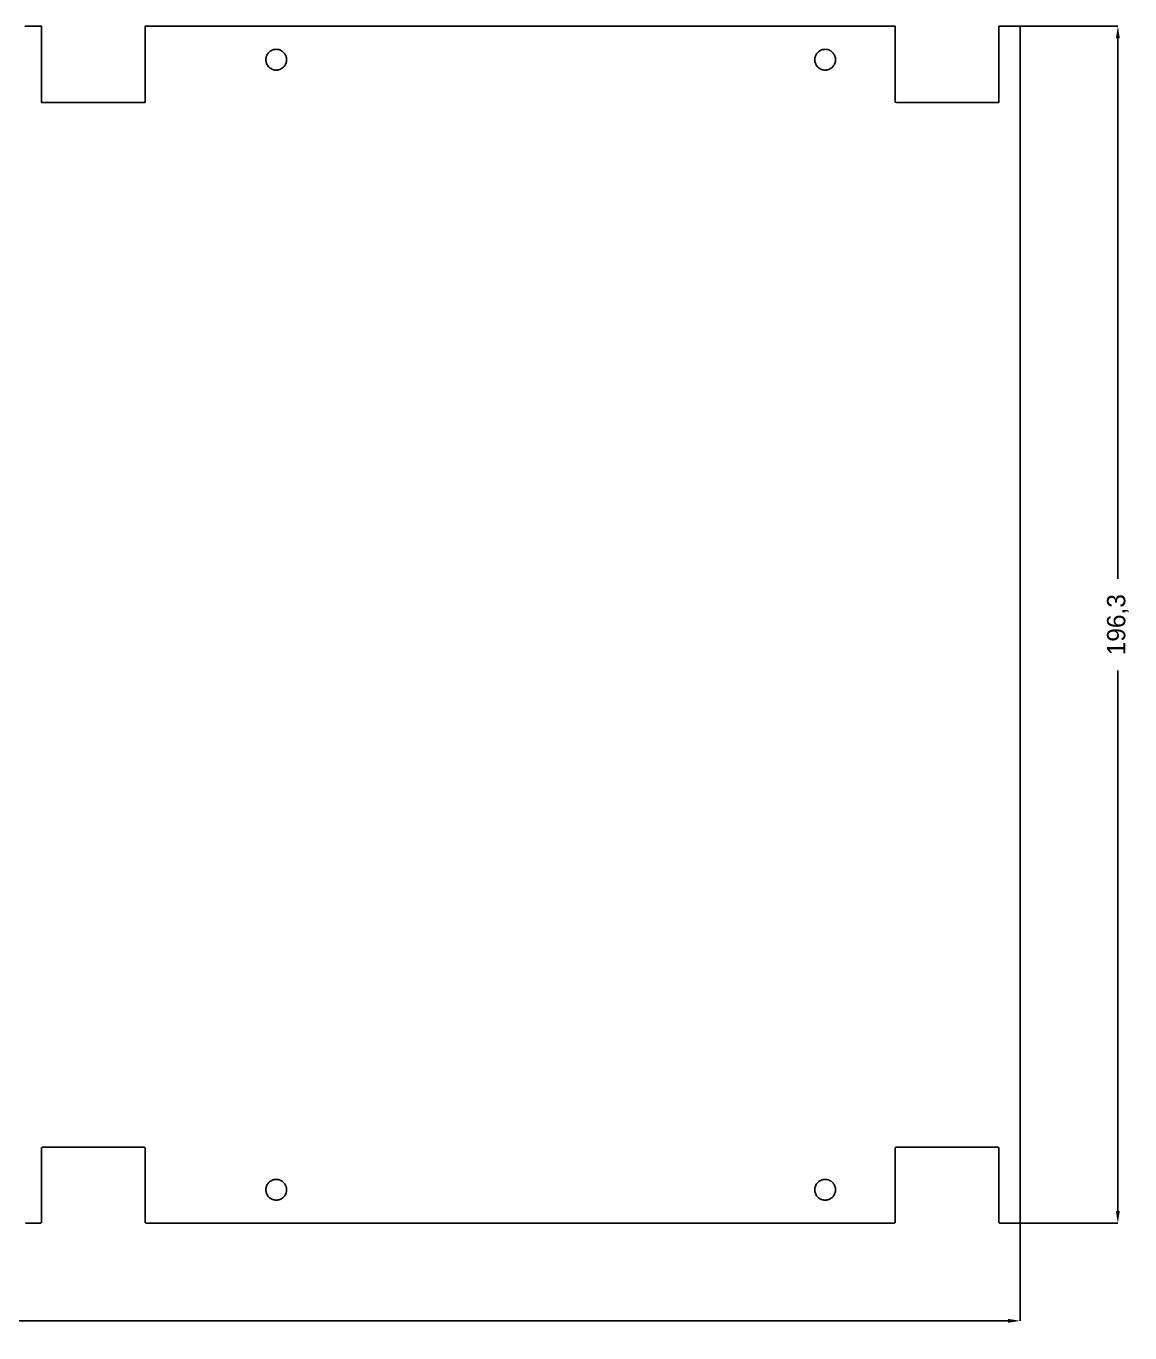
# Model space of a CAD drawing. Header units: millimetres. Extents: x 0 to 1322, y -1284 to 196.
# Drawn here: x 181 to 362, y -18 to 196.3 of the extents above; entities that cross this region are included whole.
import ezdxf

# ---------------------------------------------------------------- set-up
doc = ezdxf.new("R2010")
doc.units = ezdxf.units.MM
doc.layers.add('REFERENCE_DIMENSIONS', color=2, linetype='Continuous')
doc.layers.add('REFERENCE_GEOMETRY', color=7, linetype='Continuous')
doc.dimstyles.get("Standard").update_dxf_attribs({"dimtxt": 2.5, "dimasz": 2.5, "dimexe": 1.25, "dimexo": 0.625, "dimtad": 1, "dimcen": 2.5, "dimazin": 3, "dimtfac": 1, "dimtmove": 0, "dimatfit": 3})

# ---------------------------------------------------------------- blocks, each defined once
blk = doc.blocks.new('_CLOSEDFILLED')
at = {"color": 0, "linetype": 'BYBLOCK'}
blk.add_solid([(-1, 0.16), (0, 0), (-1, -0.16)], dxfattribs=at)
blk = doc.blocks.new('*D1')
for p, q in [((0, 0), (0, -16)), ((344, 0), (344, -16)), ((2, -16), (167.5, -16)), ((176.5, -16), (342, -16))]:
    blk.add_line(p, q)
at = {"layer": 'Defpoints'}
for p in [(0, 0), (344, 0), (0, -16)]:
    blk.add_point(p, dxfattribs=at)
at = {"layer": 'REFERENCE_DIMENSIONS', "xscale": 2, "yscale": 2, "rotation": 180}
blk.add_blockref('_CLOSEDFILLED', (0, -16), dxfattribs=at)
at = {"layer": 'REFERENCE_DIMENSIONS', "xscale": 2, "yscale": 2}
blk.add_blockref('_CLOSEDFILLED', (344, -16), dxfattribs=at)
at = {"layer": 'REFERENCE_DIMENSIONS', "insert": (172, -16), "char_height": 3, "attachment_point": 5}
blk.add_mtext('344', dxfattribs=at)
blk = doc.blocks.new('*D2')
for p, q in [((344, 196.3), (360, 196.3)), ((360, 105.65), (360, 194.3)), ((360, 2), (360, 90.65)), ((344, 0), (360, 0))]:
    blk.add_line(p, q)
at = {"layer": 'Defpoints'}
for p in [(344, 196.3), (344, 0), (360, 0)]:
    blk.add_point(p, dxfattribs=at)
at = {"layer": 'REFERENCE_DIMENSIONS', "xscale": 2, "yscale": 2}
for p, rotation in [((360, 196.3), 90), ((360, 0), 270)]:
    blk.add_blockref('_CLOSEDFILLED', p, dxfattribs=dict(at, rotation=rotation))
at = {"layer": 'REFERENCE_DIMENSIONS', "insert": (360, 98.15), "char_height": 3, "attachment_point": 5, "rotation": 90}
blk.add_mtext('196,3', dxfattribs=at)

msp = doc.modelspace()

# ---------------------------------------------------------------- linework, layer by layer
at = {"layer": 'REFERENCE_GEOMETRY'}
msp.add_lwpolyline([(180.7503, 196.3), (181.0003, 196.3), (181.2503, 196.3), (181.5003, 196.3), (181.7502, 196.3), (182.0002, 196.3), (182.2502, 196.3), (182.5001, 196.3), (182.7501, 196.3), (183.0001, 196.3), (183.25, 196.3), (183.5, 196.3), (183.5, 196.05), (183.5, 195.8001), (183.5, 195.5501), (183.5, 195.3001), (183.5, 195.0502), (183.5, 194.8002), (183.5, 194.5502), (183.5, 194.3003), (183.5, 194.0503), (183.5, 193.8003), (183.5, 193.5503), (183.5, 193.3004), (183.5, 193.0504), (183.5, 192.8004), (183.5, 192.5505), (183.5, 192.3005), (183.5, 192.0505), (183.5, 191.8006), (183.5, 191.5506), (183.5, 191.3006), (183.5, 191.0507), (183.5, 190.8007), (183.5, 190.5507), (183.5, 190.3008), (183.5, 190.0508), (183.5, 189.8008), (183.5, 189.5509), (183.5, 189.3009), (183.5, 189.0509), (183.5, 188.801), (183.5, 188.551), (183.5, 188.301), (183.5, 188.051), (183.5, 187.8011), (183.5, 187.5511), (183.5, 187.3011), (183.5, 187.0512), (183.5, 186.8012), (183.5, 186.5512), (183.5, 186.3013), (183.5, 186.0513), (183.5, 185.8013), (183.5, 185.5514), (183.5, 185.3014), (183.5, 185.0514), (183.5, 184.8015), (183.5, 184.5515), (183.5, 184.3015), (183.5, 184.0516), (183.5, 183.8016), (183.7484, 183.8), (183.9983, 183.8), (184.2483, 183.8), (184.4983, 183.8), (184.7483, 183.8), (184.9982, 183.8), (185.2482, 183.8), (185.4982, 183.8), (185.7481, 183.8), (185.9981, 183.8), (186.2481, 183.8), (186.498, 183.8), (186.748, 183.8), (186.998, 183.8), (187.2479, 183.8), (187.4979, 183.8), (187.7479, 183.8), (187.9978, 183.8), (188.2478, 183.8), (188.4978, 183.8), (188.7477, 183.8), (188.9977, 183.8), (189.2477, 183.8), (189.4976, 183.8), (189.7476, 183.8), (189.9976, 183.8), (190.2476, 183.8), (190.4975, 183.8), (190.7475, 183.8), (190.9975, 183.8), (191.2474, 183.8), (191.4974, 183.8), (191.7474, 183.8), (191.9973, 183.8), (192.2473, 183.8), (192.4973, 183.8), (192.7472, 183.8), (192.9972, 183.8), (193.2472, 183.8), (193.4971, 183.8), (193.7471, 183.8), (193.9971, 183.8), (194.247, 183.8), (194.497, 183.8), (194.747, 183.8), (194.997, 183.8), (195.2469, 183.8), (195.4969, 183.8), (195.7469, 183.8), (195.9968, 183.8), (196.2468, 183.8), (196.4968, 183.8), (196.7467, 183.8), (196.9967, 183.8), (197.2467, 183.8), (197.4966, 183.8), (197.7466, 183.8), (197.9966, 183.8), (198.2465, 183.8), (198.4965, 183.8), (198.7465, 183.8), (198.9964, 183.8), (199.2464, 183.8), (199.4964, 183.8), (199.7463, 183.8), (199.9963, 183.8), (200.2463, 183.8), (200.4963, 183.8), (200.5, 184.0462), (200.5, 184.2962), (200.5, 184.5462), (200.5, 184.7961), (200.5, 185.0461), (200.5, 185.2961), (200.5, 185.546), (200.5, 185.796), (200.5, 186.046), (200.5, 186.2959), (200.5, 186.5459), (200.5, 186.7959), (200.5, 187.0458), (200.5, 187.2958), (200.5, 187.5458), (200.5, 187.7957), (200.5, 188.0457), (200.5, 188.2957), (200.5, 188.5456), (200.5, 188.7956), (200.5, 189.0456), (200.5, 189.2956), (200.5, 189.5455), (200.5, 189.7955), (200.5, 190.0455), (200.5, 190.2954), (200.5, 190.5454), (200.5, 190.7954), (200.5, 191.0453), (200.5, 191.2953), (200.5, 191.5453), (200.5, 191.7952), (200.5, 192.0452), (200.5, 192.2952), (200.5, 192.5451), (200.5, 192.7951), (200.5, 193.0451), (200.5, 193.295), (200.5, 193.545), (200.5, 193.795), (200.5, 194.045), (200.5, 194.2949), (200.5, 194.5449), (200.5, 194.7949), (200.5, 195.0448), (200.5, 195.2948), (200.5, 195.5448), (200.5, 195.7947), (200.5, 196.0447), (200.5, 196.2947), (200.7446, 196.3), (200.9946, 196.3), (201.2446, 196.3), (201.4945, 196.3), (201.7445, 196.3), (201.9945, 196.3), (202.2444, 196.3), (202.4944, 196.3), (202.7444, 196.3), (202.9943, 196.3), (203.2443, 196.3), (203.4943, 196.3), (203.7443, 196.3), (203.9942, 196.3), (204.2442, 196.3), (204.4942, 196.3), (204.7441, 196.3), (204.9941, 196.3), (205.2441, 196.3), (205.494, 196.3), (205.744, 196.3), (205.994, 196.3), (206.2439, 196.3), (206.4939, 196.3), (206.7439, 196.3), (206.9938, 196.3), (207.2438, 196.3), (207.4938, 196.3), (207.7437, 196.3), (207.9937, 196.3), (208.2437, 196.3), (208.4936, 196.3), (208.7436, 196.3), (208.9936, 196.3), (209.2436, 196.3), (209.4935, 196.3), (209.7435, 196.3), (209.9935, 196.3), (210.2434, 196.3), (210.4934, 196.3), (210.7434, 196.3), (210.9933, 196.3), (211.2433, 196.3), (211.4933, 196.3), (211.7432, 196.3), (211.9932, 196.3), (212.2432, 196.3), (212.4931, 196.3), (212.7431, 196.3), (212.9931, 196.3), (213.243, 196.3), (213.493, 196.3), (213.743, 196.3), (213.9929, 196.3), (214.2429, 196.3), (214.4929, 196.3), (214.7429, 196.3), (214.9928, 196.3), (215.2428, 196.3), (215.4928, 196.3), (215.7427, 196.3), (215.9927, 196.3), (216.2427, 196.3), (216.4926, 196.3), (216.7426, 196.3), (216.9926, 196.3), (217.2425, 196.3), (217.4925, 196.3), (217.7425, 196.3), (217.9924, 196.3), (218.2424, 196.3), (218.4924, 196.3), (218.7423, 196.3), (218.9923, 196.3), (219.2423, 196.3), (219.4923, 196.3), (219.7422, 196.3), (219.9922, 196.3), (220.2422, 196.3), (220.4921, 196.3), (220.7421, 196.3), (220.9921, 196.3), (221.242, 196.3), (221.492, 196.3), (221.742, 196.3), (221.9919, 196.3), (222.2419, 196.3), (222.4919, 196.3), (222.7418, 196.3), (222.9918, 196.3), (223.2418, 196.3), (223.4917, 196.3), (223.7417, 196.3), (223.9917, 196.3), (224.2416, 196.3), (224.4916, 196.3), (224.7416, 196.3), (224.9916, 196.3), (225.2415, 196.3), (225.4915, 196.3), (225.7415, 196.3), (225.9914, 196.3), (226.2414, 196.3), (226.4914, 196.3), (226.7413, 196.3), (226.9913, 196.3), (227.2413, 196.3), (227.4912, 196.3), (227.7412, 196.3), (227.9912, 196.3), (228.2411, 196.3), (228.4911, 196.3), (228.7411, 196.3), (228.991, 196.3), (229.241, 196.3), (229.491, 196.3), (229.7409, 196.3), (229.9909, 196.3), (230.2409, 196.3), (230.4909, 196.3), (230.7408, 196.3), (230.9908, 196.3), (231.2408, 196.3), (231.4907, 196.3), (231.7407, 196.3), (231.9907, 196.3), (232.2406, 196.3), (232.4906, 196.3), (232.7406, 196.3), (232.9905, 196.3), (233.2405, 196.3), (233.4905, 196.3), (233.7404, 196.3), (233.9904, 196.3), (234.2404, 196.3), (234.4903, 196.3), (234.7403, 196.3), (234.9903, 196.3), (235.2402, 196.3), (235.4902, 196.3), (235.7402, 196.3), (235.9902, 196.3), (236.2401, 196.3), (236.4901, 196.3), (236.7401, 196.3), (236.99, 196.3), (237.24, 196.3), (237.49, 196.3), (237.7399, 196.3), (237.9899, 196.3), (238.2399, 196.3), (238.4898, 196.3), (238.7398, 196.3), (238.9898, 196.3), (239.2397, 196.3), (239.4897, 196.3), (239.7397, 196.3), (239.9896, 196.3), (240.2396, 196.3), (240.4896, 196.3), (240.7396, 196.3), (240.9895, 196.3), (241.2395, 196.3), (241.4895, 196.3), (241.7394, 196.3), (241.9894, 196.3), (242.2394, 196.3), (242.4893, 196.3), (242.7393, 196.3), (242.9893, 196.3), (243.2392, 196.3), (243.4892, 196.3), (243.7392, 196.3), (243.9891, 196.3), (244.2391, 196.3), (244.4891, 196.3), (244.739, 196.3), (244.989, 196.3), (245.239, 196.3), (245.4889, 196.3), (245.7389, 196.3), (245.9889, 196.3), (246.2389, 196.3), (246.4888, 196.3), (246.7388, 196.3), (246.9888, 196.3), (247.2387, 196.3), (247.4887, 196.3), (247.7387, 196.3), (247.9886, 196.3), (248.2386, 196.3), (248.4886, 196.3), (248.7385, 196.3), (248.9885, 196.3), (249.2385, 196.3), (249.4884, 196.3), (249.7384, 196.3), (249.9884, 196.3), (250.2383, 196.3), (250.4883, 196.3), (250.7383, 196.3), (250.9882, 196.3), (251.2382, 196.3), (251.4882, 196.3), (251.7382, 196.3), (251.9881, 196.3), (252.2381, 196.3), (252.4881, 196.3), (252.738, 196.3), (252.988, 196.3), (253.238, 196.3), (253.4879, 196.3), (253.7379, 196.3), (253.9879, 196.3), (254.2378, 196.3), (254.4878, 196.3), (254.7378, 196.3), (254.9877, 196.3), (255.2377, 196.3), (255.4877, 196.3), (255.7376, 196.3), (255.9876, 196.3), (256.2376, 196.3), (256.4876, 196.3), (256.7375, 196.3), (256.9875, 196.3), (257.2375, 196.3), (257.4874, 196.3), (257.7374, 196.3), (257.9874, 196.3), (258.2373, 196.3), (258.4873, 196.3), (258.7373, 196.3), (258.9872, 196.3), (259.2372, 196.3), (259.4872, 196.3), (259.7371, 196.3), (259.9871, 196.3), (260.2371, 196.3), (260.487, 196.3), (260.737, 196.3), (260.987, 196.3), (261.2369, 196.3), (261.4869, 196.3), (261.7369, 196.3), (261.9869, 196.3), (262.2368, 196.3), (262.4868, 196.3), (262.7368, 196.3), (262.9867, 196.3), (263.2367, 196.3), (263.4867, 196.3), (263.7366, 196.3), (263.9866, 196.3), (264.2366, 196.3), (264.4865, 196.3), (264.7365, 196.3), (264.9865, 196.3), (265.2364, 196.3), (265.4864, 196.3), (265.7364, 196.3), (265.9863, 196.3), (266.2363, 196.3), (266.4863, 196.3), (266.7362, 196.3), (266.9862, 196.3), (267.2362, 196.3), (267.4862, 196.3), (267.7361, 196.3), (267.9861, 196.3), (268.2361, 196.3), (268.486, 196.3), (268.736, 196.3), (268.986, 196.3), (269.2359, 196.3), (269.4859, 196.3), (269.7359, 196.3), (269.9858, 196.3), (270.2358, 196.3), (270.4858, 196.3), (270.7357, 196.3), (270.9857, 196.3), (271.2357, 196.3), (271.4856, 196.3), (271.7356, 196.3), (271.9856, 196.3), (272.2355, 196.3), (272.4855, 196.3), (272.7355, 196.3), (272.9855, 196.3), (273.2354, 196.3), (273.4854, 196.3), (273.7354, 196.3), (273.9853, 196.3), (274.2353, 196.3), (274.4853, 196.3), (274.7352, 196.3), (274.9852, 196.3), (275.2352, 196.3), (275.4851, 196.3), (275.7351, 196.3), (275.9851, 196.3), (276.235, 196.3), (276.485, 196.3), (276.735, 196.3), (276.9849, 196.3), (277.2349, 196.3), (277.4849, 196.3), (277.7349, 196.3), (277.9848, 196.3), (278.2348, 196.3), (278.4848, 196.3), (278.7347, 196.3), (278.9847, 196.3), (279.2347, 196.3), (279.4846, 196.3), (279.7346, 196.3), (279.9846, 196.3), (280.2345, 196.3), (280.4845, 196.3), (280.7345, 196.3), (280.9844, 196.3), (281.2344, 196.3), (281.4844, 196.3), (281.7343, 196.3), (281.9843, 196.3), (282.2343, 196.3), (282.4842, 196.3), (282.7342, 196.3), (282.9842, 196.3), (283.2342, 196.3), (283.4841, 196.3), (283.7341, 196.3), (283.9841, 196.3), (284.234, 196.3), (284.484, 196.3), (284.734, 196.3), (284.9839, 196.3), (285.2339, 196.3), (285.4839, 196.3), (285.7338, 196.3), (285.9838, 196.3), (286.2338, 196.3), (286.4837, 196.3), (286.7337, 196.3), (286.9837, 196.3), (287.2336, 196.3), (287.4836, 196.3), (287.7336, 196.3), (287.9835, 196.3), (288.2335, 196.3), (288.4835, 196.3), (288.7335, 196.3), (288.9834, 196.3), (289.2334, 196.3), (289.4834, 196.3), (289.7333, 196.3), (289.9833, 196.3), (290.2333, 196.3), (290.4832, 196.3), (290.7332, 196.3), (290.9832, 196.3), (291.2331, 196.3), (291.4831, 196.3), (291.7331, 196.3), (291.983, 196.3), (292.233, 196.3), (292.483, 196.3), (292.7329, 196.3), (292.9829, 196.3), (293.2329, 196.3), (293.4828, 196.3), (293.7328, 196.3), (293.9828, 196.3), (294.2328, 196.3), (294.4827, 196.3), (294.7327, 196.3), (294.9827, 196.3), (295.2326, 196.3), (295.4826, 196.3), (295.7326, 196.3), (295.9825, 196.3), (296.2325, 196.3), (296.4825, 196.3), (296.7324, 196.3), (296.9824, 196.3), (297.2324, 196.3), (297.4823, 196.3), (297.7323, 196.3), (297.9823, 196.3), (298.2322, 196.3), (298.4822, 196.3), (298.7322, 196.3), (298.9822, 196.3), (299.2321, 196.3), (299.4821, 196.3), (299.7321, 196.3), (299.982, 196.3), (300.232, 196.3), (300.482, 196.3), (300.7319, 196.3), (300.9819, 196.3), (301.2319, 196.3), (301.4818, 196.3), (301.7318, 196.3), (301.9818, 196.3), (302.2317, 196.3), (302.4817, 196.3), (302.7317, 196.3), (302.9816, 196.3), (303.2316, 196.3), (303.4816, 196.3), (303.7315, 196.3), (303.9815, 196.3), (304.2315, 196.3), (304.4815, 196.3), (304.7314, 196.3), (304.9814, 196.3), (305.2314, 196.3), (305.4813, 196.3), (305.7313, 196.3), (305.9813, 196.3), (306.2312, 196.3), (306.4812, 196.3), (306.7312, 196.3), (306.9811, 196.3), (307.2311, 196.3), (307.4811, 196.3), (307.731, 196.3), (307.981, 196.3), (308.231, 196.3), (308.4809, 196.3), (308.7309, 196.3), (308.9809, 196.3), (309.2308, 196.3), (309.4808, 196.3), (309.7308, 196.3), (309.9808, 196.3), (310.2307, 196.3), (310.4807, 196.3), (310.7307, 196.3), (310.9806, 196.3), (311.2306, 196.3), (311.4806, 196.3), (311.7305, 196.3), (311.9805, 196.3), (312.2305, 196.3), (312.4804, 196.3), (312.7304, 196.3), (312.9804, 196.3), (313.2303, 196.3), (313.4803, 196.3), (313.7303, 196.3), (313.9802, 196.3), (314.2302, 196.3), (314.4802, 196.3), (314.7302, 196.3), (314.9801, 196.3), (315.2301, 196.3), (315.4801, 196.3), (315.73, 196.3), (315.98, 196.3), (316.23, 196.3), (316.4799, 196.3), (316.7299, 196.3), (316.9799, 196.3), (317.2298, 196.3), (317.4798, 196.3), (317.7298, 196.3), (317.9797, 196.3), (318.2297, 196.3), (318.4797, 196.3), (318.7296, 196.3), (318.9796, 196.3), (319.2296, 196.3), (319.4795, 196.3), (319.7295, 196.3), (319.9795, 196.3), (320.2295, 196.3), (320.4794, 196.3), (320.7294, 196.3), (320.9794, 196.3), (321.2293, 196.3), (321.4793, 196.3), (321.7293, 196.3), (321.9792, 196.3), (322.2292, 196.3), (322.4792, 196.3), (322.7291, 196.3), (322.9791, 196.3), (323.2291, 196.3), (323.479, 196.3), (323.5, 196.071), (323.5, 195.821), (323.5, 195.5711), (323.5, 195.3211), (323.5, 195.0711), (323.5, 194.8212), (323.5, 194.5712), (323.5, 194.3212), (323.5, 194.0712), (323.5, 193.8213), (323.5, 193.5713), (323.5, 193.3213), (323.5, 193.0714), (323.5, 192.8214), (323.5, 192.5714), (323.5, 192.3215), (323.5, 192.0715), (323.5, 191.8215), (323.5, 191.5716), (323.5, 191.3216), (323.5, 191.0716), (323.5, 190.8217), (323.5, 190.5717), (323.5, 190.3217), (323.5, 190.0718), (323.5, 189.8218), (323.5, 189.5718), (323.5, 189.3219), (323.5, 189.0719), (323.5, 188.8219), (323.5, 188.5719), (323.5, 188.322), (323.5, 188.072), (323.5, 187.822), (323.5, 187.5721), (323.5, 187.3221), (323.5, 187.0721), (323.5, 186.8222), (323.5, 186.5722), (323.5, 186.3222), (323.5, 186.0723), (323.5, 185.8223), (323.5, 185.5723), (323.5, 185.3224), (323.5, 185.0724), (323.5, 184.8224), (323.5, 184.5725), (323.5, 184.3225), (323.5, 184.0725), (323.5, 183.8225), (323.7274, 183.8), (323.9774, 183.8), (324.2274, 183.8), (324.4773, 183.8), (324.7273, 183.8), (324.9773, 183.8), (325.2272, 183.8), (325.4772, 183.8), (325.7272, 183.8), (325.9771, 183.8), (326.2271, 183.8), (326.4771, 183.8), (326.727, 183.8), (326.977, 183.8), (327.227, 183.8), (327.4769, 183.8), (327.7269, 183.8), (327.9769, 183.8), (328.2268, 183.8), (328.4768, 183.8), (328.7268, 183.8), (328.9768, 183.8), (329.2267, 183.8), (329.4767, 183.8), (329.7267, 183.8), (329.9766, 183.8), (330.2266, 183.8), (330.4766, 183.8), (330.7265, 183.8), (330.9765, 183.8), (331.2265, 183.8), (331.4764, 183.8), (331.7264, 183.8), (331.9764, 183.8), (332.2263, 183.8), (332.4763, 183.8), (332.7263, 183.8), (332.9762, 183.8), (333.2262, 183.8), (333.4762, 183.8), (333.7261, 183.8), (333.9761, 183.8), (334.2261, 183.8), (334.4761, 183.8), (334.726, 183.8), (334.976, 183.8), (335.226, 183.8), (335.4759, 183.8), (335.7259, 183.8), (335.9759, 183.8), (336.2258, 183.8), (336.4758, 183.8), (336.7258, 183.8), (336.9757, 183.8), (337.2257, 183.8), (337.4757, 183.8), (337.7256, 183.8), (337.9756, 183.8), (338.2256, 183.8), (338.4755, 183.8), (338.7255, 183.8), (338.9755, 183.8), (339.2254, 183.8), (339.4754, 183.8), (339.7254, 183.8), (339.9754, 183.8), (340.2253, 183.8), (340.4753, 183.8), (340.5, 184.0253), (340.5, 184.2752), (340.5, 184.5252), (340.5, 184.7752), (340.5, 185.0251), (340.5, 185.2751), (340.5, 185.5251), (340.5, 185.775), (340.5, 186.025), (340.5, 186.275), (340.5, 186.5249), (340.5, 186.7749), (340.5, 187.0249), (340.5, 187.2748), (340.5, 187.5248), (340.5, 187.7748), (340.5, 188.0248), (340.5, 188.2747), (340.5, 188.5247), (340.5, 188.7747), (340.5, 189.0246), (340.5, 189.2746), (340.5, 189.5246), (340.5, 189.7745), (340.5, 190.0245), (340.5, 190.2745), (340.5, 190.5244), (340.5, 190.7744), (340.5, 191.0244), (340.5, 191.2743), (340.5, 191.5243), (340.5, 191.7743), (340.5, 192.0242), (340.5, 192.2742), (340.5, 192.5242), (340.5, 192.7741), (340.5, 193.0241), (340.5, 193.2741), (340.5, 193.5241), (340.5, 193.774), (340.5, 194.024), (340.5, 194.274), (340.5, 194.5239), (340.5, 194.7739), (340.5, 195.0239), (340.5, 195.2738), (340.5, 195.5238), (340.5, 195.7738), (340.5, 196.0237), (340.5, 196.2737), (340.7237, 196.3), (340.9736, 196.3), (341.2236, 196.3), (341.4736, 196.3), (341.7235, 196.3), (341.9735, 196.3), (342.2235, 196.3), (342.4734, 196.3), (342.7234, 196.3), (342.9734, 196.3), (343.2234, 196.3), (343.4733, 196.3), (343.7233, 196.3), (343.9733, 196.3), (344, 196.0768), (344, 195.8268), (344, 195.5768), (344, 195.3269), (344, 195.0769), (344, 194.8269), (344, 194.577), (344, 194.327), (344, 194.077), (344, 193.8271), (344, 193.5771), (344, 193.3271), (344, 193.0772), (344, 192.8272), (344, 192.5772), (344, 192.3272), (344, 192.0773), (344, 191.8273), (344, 191.5773), (344, 191.3274), (344, 191.0774), (344, 190.8274), (344, 190.5775), (344, 190.3275), (344, 190.0775), (344, 189.8276), (344, 189.5776), (344, 189.3276), (344, 189.0777), (344, 188.8277), (344, 188.5777), (344, 188.3278), (344, 188.0778), (344, 187.8278), (344, 187.5779), (344, 187.3279), (344, 187.0779), (344, 186.8279), (344, 186.578), (344, 186.328), (344, 186.078), (344, 185.8281), (344, 185.5781), (344, 185.3281), (344, 185.0782), (344, 184.8282), (344, 184.5782), (344, 184.3283), (344, 184.0783), (344, 183.8283), (344, 183.5784), (344, 183.3284), (344, 183.0784), (344, 182.8285), (344, 182.5785), (344, 182.3285), (344, 182.0786), (344, 181.8286), (344, 181.5786), (344, 181.3286), (344, 181.0787), (344, 180.8287), (344, 180.5787), (344, 180.3288), (344, 180.0788), (344, 179.8288), (344, 179.5789), (344, 179.3289), (344, 179.0789), (344, 178.829), (344, 178.579), (344, 178.329), (344, 178.0791), (344, 177.8291), (344, 177.5791), (344, 177.3292), (344, 177.0792), (344, 176.8292), (344, 176.5793), (344, 176.3293), (344, 176.0793), (344, 175.8293), (344, 175.5794), (344, 175.3294), (344, 175.0794), (344, 174.8295), (344, 174.5795), (344, 174.3295), (344, 174.0796), (344, 173.8296), (344, 173.5796), (344, 173.3297), (344, 173.0797), (344, 172.8297), (344, 172.5798), (344, 172.3298), (344, 172.0798), (344, 171.8299), (344, 171.5799), (344, 171.3299), (344, 171.0799), (344, 170.83), (344, 170.58), (344, 170.33), (344, 170.0801), (344, 169.8301), (344, 169.5801), (344, 169.3302), (344, 169.0802), (344, 168.8302), (344, 168.5803), (344, 168.3303), (344, 168.0803), (344, 167.8304), (344, 167.5804), (344, 167.3304), (344, 167.0805), (344, 166.8305), (344, 166.5805), (344, 166.3306), (344, 166.0806), (344, 165.8306), (344, 165.5806), (344, 165.3307), (344, 165.0807), (344, 164.8307), (344, 164.5808), (344, 164.3308), (344, 164.0808), (344, 163.8309), (344, 163.5809), (344, 163.3309), (344, 163.081), (344, 162.831), (344, 162.581), (344, 162.3311), (344, 162.0811), (344, 161.8311), (344, 161.5812), (344, 161.3312), (344, 161.0812), (344, 160.8313), (344, 160.5813), (344, 160.3313), (344, 160.0813), (344, 159.8314), (344, 159.5814), (344, 159.3314), (344, 159.0815), (344, 158.8315), (344, 158.5815), (344, 158.3316), (344, 158.0816), (344, 157.8316), (344, 157.5817), (344, 157.3317), (344, 157.0817), (344, 156.8318), (344, 156.5818), (344, 156.3318), (344, 156.0819), (344, 155.8319), (344, 155.5819), (344, 155.332), (344, 155.082), (344, 154.832), (344, 154.582), (344, 154.3321), (344, 154.0821), (344, 153.8321), (344, 153.5822), (344, 153.3322), (344, 153.0822), (344, 152.8323), (344, 152.5823), (344, 152.3323), (344, 152.0824), (344, 151.8324), (344, 151.5824), (344, 151.3325), (344, 151.0825), (344, 150.8325), (344, 150.5826), (344, 150.3326), (344, 150.0826), (344, 149.8326), (344, 149.5827), (344, 149.3327), (344, 149.0827), (344, 148.8328), (344, 148.5828), (344, 148.3328), (344, 148.0829), (344, 147.8329), (344, 147.5829), (344, 147.333), (344, 147.083), (344, 146.833), (344, 146.5831), (344, 146.3331), (344, 146.0831), (344, 145.8332), (344, 145.5832), (344, 145.3332), (344, 145.0833), (344, 144.8333), (344, 144.5833), (344, 144.3333), (344, 144.0834), (344, 143.8334), (344, 143.5834), (344, 143.3335), (344, 143.0835), (344, 142.8335), (344, 142.5836), (344, 142.3336), (344, 142.0836), (344, 141.8337), (344, 141.5837), (344, 141.3337), (344, 141.0838), (344, 140.8338), (344, 140.5838), (344, 140.3339), (344, 140.0839), (344, 139.8339), (344, 139.584), (344, 139.334), (344, 139.084), (344, 138.834), (344, 138.5841), (344, 138.3341), (344, 138.0841), (344, 137.8342), (344, 137.5842), (344, 137.3342), (344, 137.0843), (344, 136.8343), (344, 136.5843), (344, 136.3344), (344, 136.0844), (344, 135.8344), (344, 135.5845), (344, 135.3345), (344, 135.0845), (344, 134.8346), (344, 134.5846), (344, 134.3346), (344, 134.0846), (344, 133.8347), (344, 133.5847), (344, 133.3347), (344, 133.0848), (344, 132.8348), (344, 132.5848), (344, 132.3349), (344, 132.0849), (344, 131.8349), (344, 131.585), (344, 131.335), (344, 131.085), (344, 130.8351), (344, 130.5851), (344, 130.3351), (344, 130.0852), (344, 129.8352), (344, 129.5852), (344, 129.3353), (344, 129.0853), (344, 128.8353), (344, 128.5853), (344, 128.3354), (344, 128.0854), (344, 127.8354), (344, 127.5855), (344, 127.3355), (344, 127.0855), (344, 126.8356), (344, 126.5856), (344, 126.3356), (344, 126.0857), (344, 125.8357), (344, 125.5857), (344, 125.3358), (344, 125.0858), (344, 124.8358), (344, 124.5859), (344, 124.3359), (344, 124.0859), (344, 123.836), (344, 123.586), (344, 123.336), (344, 123.086), (344, 122.8361), (344, 122.5861), (344, 122.3361), (344, 122.0862), (344, 121.8362), (344, 121.5862), (344, 121.3363), (344, 121.0863), (344, 120.8363), (344, 120.5864), (344, 120.3364), (344, 120.0864), (344, 119.8365), (344, 119.5865), (344, 119.3365), (344, 119.0866), (344, 118.8366), (344, 118.5866), (344, 118.3367), (344, 118.0867), (344, 117.8367), (344, 117.5867), (344, 117.3368), (344, 117.0868), (344, 116.8368), (344, 116.5869), (344, 116.3369), (344, 116.0869), (344, 115.837), (344, 115.587), (344, 115.337), (344, 115.0871), (344, 114.8371), (344, 114.5871), (344, 114.3372), (344, 114.0872), (344, 113.8372), (344, 113.5873), (344, 113.3373), (344, 113.0873), (344, 112.8373), (344, 112.5874), (344, 112.3374), (344, 112.0874), (344, 111.8375), (344, 111.5875), (344, 111.3375), (344, 111.0876), (344, 110.8376), (344, 110.5876), (344, 110.3377), (344, 110.0877), (344, 109.8377), (344, 109.5878), (344, 109.3378), (344, 109.0878), (344, 108.8379), (344, 108.5879), (344, 108.3379), (344, 108.088), (344, 107.838), (344, 107.588), (344, 107.338), (344, 107.0881), (344, 106.8381), (344, 106.5881), (344, 106.3382), (344, 106.0882), (344, 105.8382), (344, 105.5883), (344, 105.3383), (344, 105.0883), (344, 104.8384), (344, 104.5884), (344, 104.3384), (344, 104.0885), (344, 103.8385), (344, 103.5885), (344, 103.3386), (344, 103.0886), (344, 102.8386), (344, 102.5887), (344, 102.3387), (344, 102.0887), (344, 101.8387), (344, 101.5888), (344, 101.3388), (344, 101.0888), (344, 100.8389), (344, 100.5889), (344, 100.3389), (344, 100.089), (344, 99.839), (344, 99.589), (344, 99.3391), (344, 99.0891), (344, 98.8391), (344, 98.5892), (344, 98.3392), (344, 98.0892), (344, 97.8393), (344, 97.5893), (344, 97.3393), (344, 97.0893), (344, 96.8394), (344, 96.5894), (344, 96.3394), (344, 96.0895), (344, 95.8395), (344, 95.5895), (344, 95.3396), (344, 95.0896), (344, 94.8396), (344, 94.5897), (344, 94.3397), (344, 94.0897), (344, 93.8398), (344, 93.5898), (344, 93.3398), (344, 93.0899), (344, 92.8399), (344, 92.5899), (344, 92.34), (344, 92.09), (344, 91.84), (344, 91.59), (344, 91.3401), (344, 91.0901), (344, 90.8401), (344, 90.5902), (344, 90.3402), (344, 90.0902), (344, 89.8403), (344, 89.5903), (344, 89.3403), (344, 89.0904), (344, 88.8404), (344, 88.5904), (344, 88.3405), (344, 88.0905), (344, 87.8405), (344, 87.5906), (344, 87.3406), (344, 87.0906), (344, 86.8407), (344, 86.5907), (344, 86.3407), (344, 86.0907), (344, 85.8408), (344, 85.5908), (344, 85.3408), (344, 85.0909), (344, 84.8409), (344, 84.5909), (344, 84.341), (344, 84.091), (344, 83.841), (344, 83.5911), (344, 83.3411), (344, 83.0911), (344, 82.8412), (344, 82.5912), (344, 82.3412), (344, 82.0913), (344, 81.8413), (344, 81.5913), (344, 81.3414), (344, 81.0914), (344, 80.8414), (344, 80.5914), (344, 80.3415), (344, 80.0915), (344, 79.8415), (344, 79.5916), (344, 79.3416), (344, 79.0916), (344, 78.8417), (344, 78.5917), (344, 78.3417), (344, 78.0918), (344, 77.8418), (344, 77.5918), (344, 77.3419), (344, 77.0919), (344, 76.8419), (344, 76.592), (344, 76.342), (344, 76.092), (344, 75.842), (344, 75.5921), (344, 75.3421), (344, 75.0921), (344, 74.8422), (344, 74.5922), (344, 74.3422), (344, 74.0923), (344, 73.8423), (344, 73.5923), (344, 73.3424), (344, 73.0924), (344, 72.8424), (344, 72.5925), (344, 72.3425), (344, 72.0925), (344, 71.8426), (344, 71.5926), (344, 71.3426), (344, 71.0927), (344, 70.8427), (344, 70.5927), (344, 70.3427), (344, 70.0928), (344, 69.8428), (344, 69.5928), (344, 69.3429), (344, 69.0929), (344, 68.8429), (344, 68.593), (344, 68.343), (344, 68.093), (344, 67.8431), (344, 67.5931), (344, 67.3431), (344, 67.0932), (344, 66.8432), (344, 66.5932), (344, 66.3433), (344, 66.0933), (344, 65.8433), (344, 65.5934), (344, 65.3434), (344, 65.0934), (344, 64.8434), (344, 64.5935), (344, 64.3435), (344, 64.0935), (344, 63.8436), (344, 63.5936), (344, 63.3436), (344, 63.0937), (344, 62.8437), (344, 62.5937), (344, 62.3438), (344, 62.0938), (344, 61.8438), (344, 61.5939), (344, 61.3439), (344, 61.0939), (344, 60.844), (344, 60.594), (344, 60.344), (344, 60.0941), (344, 59.8441), (344, 59.5941), (344, 59.3441), (344, 59.0942), (344, 58.8442), (344, 58.5942), (344, 58.3443), (344, 58.0943), (344, 57.8443), (344, 57.5944), (344, 57.3444), (344, 57.0944), (344, 56.8445), (344, 56.5945), (344, 56.3445), (344, 56.0946), (344, 55.8446), (344, 55.5946), (344, 55.3447), (344, 55.0947), (344, 54.8447), (344, 54.5947), (344, 54.3448), (344, 54.0948), (344, 53.8448), (344, 53.5949), (344, 53.3449), (344, 53.0949), (344, 52.845), (344, 52.595), (344, 52.345), (344, 52.0951), (344, 51.8451), (344, 51.5951), (344, 51.3452), (344, 51.0952), (344, 50.8452), (344, 50.5953), (344, 50.3453), (344, 50.0953), (344, 49.8454), (344, 49.5954), (344, 49.3454), (344, 49.0954), (344, 48.8455), (344, 48.5955), (344, 48.3455), (344, 48.0956), (344, 47.8456), (344, 47.5956), (344, 47.3457), (344, 47.0957), (344, 46.8457), (344, 46.5958), (344, 46.3458), (344, 46.0958), (344, 45.8459), (344, 45.5959), (344, 45.3459), (344, 45.096), (344, 44.846), (344, 44.596), (344, 44.3461), (344, 44.0961), (344, 43.8461), (344, 43.5961), (344, 43.3462), (344, 43.0962), (344, 42.8462), (344, 42.5963), (344, 42.3463), (344, 42.0963), (344, 41.8464), (344, 41.5964), (344, 41.3464), (344, 41.0965), (344, 40.8465), (344, 40.5965), (344, 40.3466), (344, 40.0966), (344, 39.8466), (344, 39.5967), (344, 39.3467), (344, 39.0967), (344, 38.8467), (344, 38.5968), (344, 38.3468), (344, 38.0968), (344, 37.8469), (344, 37.5969), (344, 37.3469), (344, 37.097), (344, 36.847), (344, 36.597), (344, 36.3471), (344, 36.0971), (344, 35.8471), (344, 35.5972), (344, 35.3472), (344, 35.0972), (344, 34.8473), (344, 34.5973), (344, 34.3473), (344, 34.0974), (344, 33.8474), (344, 33.5974), (344, 33.3474), (344, 33.0975), (344, 32.8475), (344, 32.5975), (344, 32.3476), (344, 32.0976), (344, 31.8476), (344, 31.5977), (344, 31.3477), (344, 31.0977), (344, 30.8478), (344, 30.5978), (344, 30.3478), (344, 30.0979), (344, 29.8479), (344, 29.5979), (344, 29.348), (344, 29.098), (344, 28.848), (344, 28.5981), (344, 28.3481), (344, 28.0981), (344, 27.8481), (344, 27.5982), (344, 27.3482), (344, 27.0982), (344, 26.8483), (344, 26.5983), (344, 26.3483), (344, 26.0984), (344, 25.8484), (344, 25.5984), (344, 25.3485), (344, 25.0985), (344, 24.8485), (344, 24.5986), (344, 24.3486), (344, 24.0986), (344, 23.8487), (344, 23.5987), (344, 23.3487), (344, 23.0988), (344, 22.8488), (344, 22.5988), (344, 22.3488), (344, 22.0989), (344, 21.8489), (344, 21.5989), (344, 21.349), (344, 21.099), (344, 20.849), (344, 20.5991), (344, 20.3491), (344, 20.0991), (344, 19.8492), (344, 19.5992), (344, 19.3492), (344, 19.0993), (344, 18.8493), (344, 18.5993), (344, 18.3494), (344, 18.0994), (344, 17.8494), (344, 17.5994), (344, 17.3495), (344, 17.0995), (344, 16.8495), (344, 16.5996), (344, 16.3496), (344, 16.0996), (344, 15.8497), (344, 15.5997), (344, 15.3497), (344, 15.0998), (344, 14.8498), (344, 14.5998), (344, 14.3499), (344, 14.0999), (344, 13.8499), (344, 13.6), (344, 13.35), (344, 13.1), (344, 12.8501), (344, 12.6001), (344, 12.3501), (344, 12.1001), (344, 11.8502), (344, 11.6002), (344, 11.3502), (344, 11.1003), (344, 10.8503), (344, 10.6003), (344, 10.3504), (344, 10.1004), (344, 9.8504), (344, 9.6005), (344, 9.3505), (344, 9.1005), (344, 8.8506), (344, 8.6006), (344, 8.3506), (344, 8.1007), (344, 7.8507), (344, 7.6007), (344, 7.3508), (344, 7.1008), (344, 6.8508), (344, 6.6008), (344, 6.3509), (344, 6.1009), (344, 5.8509), (344, 5.601), (344, 5.351), (344, 5.101), (344, 4.8511), (344, 4.6011), (344, 4.3511), (344, 4.1012), (344, 3.8512), (344, 3.6012), (344, 3.3513), (344, 3.1013), (344, 2.8513), (344, 2.6014), (344, 2.3514), (344, 2.1014), (344, 1.8515), (344, 1.6015), (344, 1.3515), (344, 1.1015), (344, 0.8516), (344, 0.6016), (344, 0.3516), (344, 0.1017), (343.8517, 0), (343.6017, 0), (343.3518, 0), (343.1018, 0), (342.8518, 0), (342.6019, 0), (342.3519, 0), (342.1019, 0), (341.852, 0), (341.602, 0), (341.352, 0), (341.1021, 0), (340.8521, 0), (340.6021, 0), (340.5, 0.1479), (340.5, 0.3978), (340.5, 0.6478), (340.5, 0.8978), (340.5, 1.1477), (340.5, 1.3977), (340.5, 1.6477), (340.5, 1.8976), (340.5, 2.1476), (340.5, 2.3976), (340.5, 2.6475), (340.5, 2.8975), (340.5, 3.1475), (340.5, 3.3974), (340.5, 3.6474), (340.5, 3.8974), (340.5, 4.1473), (340.5, 4.3973), (340.5, 4.6473), (340.5, 4.8972), (340.5, 5.1472), (340.5, 5.3972), (340.5, 5.6472), (340.5, 5.8971), (340.5, 6.1471), (340.5, 6.3971), (340.5, 6.647), (340.5, 6.897), (340.5, 7.147), (340.5, 7.3969), (340.5, 7.6469), (340.5, 7.8969), (340.5, 8.1468), (340.5, 8.3968), (340.5, 8.6468), (340.5, 8.8967), (340.5, 9.1467), (340.5, 9.3967), (340.5, 9.6466), (340.5, 9.8966), (340.5, 10.1466), (340.5, 10.3965), (340.5, 10.6465), (340.5, 10.8965), (340.5, 11.1465), (340.5, 11.3964), (340.5, 11.6464), (340.5, 11.8964), (340.5, 12.1463), (340.5, 12.3963), (340.3537, 12.5), (340.1038, 12.5), (339.8538, 12.5), (339.6038, 12.5), (339.3539, 12.5), (339.1039, 12.5), (338.8539, 12.5), (338.604, 12.5), (338.354, 12.5), (338.104, 12.5), (337.8541, 12.5), (337.6041, 12.5), (337.3541, 12.5), (337.1041, 12.5), (336.8542, 12.5), (336.6042, 12.5), (336.3542, 12.5), (336.1043, 12.5), (335.8543, 12.5), (335.6043, 12.5), (335.3544, 12.5), (335.1044, 12.5), (334.8544, 12.5), (334.6045, 12.5), (334.3545, 12.5), (334.1045, 12.5), (333.8546, 12.5), (333.6046, 12.5), (333.3546, 12.5), (333.1047, 12.5), (332.8547, 12.5), (332.6047, 12.5), (332.3548, 12.5), (332.1048, 12.5), (331.8548, 12.5), (331.6048, 12.5), (331.3549, 12.5), (331.1049, 12.5), (330.8549, 12.5), (330.605, 12.5), (330.355, 12.5), (330.105, 12.5), (329.8551, 12.5), (329.6051, 12.5), (329.3551, 12.5), (329.1052, 12.5), (328.8552, 12.5), (328.6052, 12.5), (328.3553, 12.5), (328.1053, 12.5), (327.8553, 12.5), (327.6054, 12.5), (327.3554, 12.5), (327.1054, 12.5), (326.8555, 12.5), (326.6055, 12.5), (326.3555, 12.5), (326.1055, 12.5), (325.8556, 12.5), (325.6056, 12.5), (325.3556, 12.5), (325.1057, 12.5), (324.8557, 12.5), (324.6057, 12.5), (324.3558, 12.5), (324.1058, 12.5), (323.8558, 12.5), (323.6059, 12.5), (323.5, 12.3559), (323.5, 12.1059), (323.5, 11.856), (323.5, 11.606), (323.5, 11.356), (323.5, 11.1061), (323.5, 10.8561), (323.5, 10.6061), (323.5, 10.3562), (323.5, 10.1062), (323.5, 9.8562), (323.5, 9.6062), (323.5, 9.3563), (323.5, 9.1063), (323.5, 8.8563), (323.5, 8.6064), (323.5, 8.3564), (323.5, 8.1064), (323.5, 7.8565), (323.5, 7.6065), (323.5, 7.3565), (323.5, 7.1066), (323.5, 6.8566), (323.5, 6.6066), (323.5, 6.3567), (323.5, 6.1067), (323.5, 5.8567), (323.5, 5.6068), (323.5, 5.3568), (323.5, 5.1068), (323.5, 4.8568), (323.5, 4.6069), (323.5, 4.3569), (323.5, 4.1069), (323.5, 3.857), (323.5, 3.607), (323.5, 3.357), (323.5, 3.1071), (323.5, 2.8571), (323.5, 2.6071), (323.5, 2.3572), (323.5, 2.1072), (323.5, 1.8572), (323.5, 1.6073), (323.5, 1.3573), (323.5, 1.1073), (323.5, 0.8574), (323.5, 0.6074), (323.5, 0.3574), (323.5, 0.1075), (323.3575, 0), (323.1075, 0), (322.8575, 0), (322.6076, 0), (322.3576, 0), (322.1076, 0), (321.8577, 0), (321.6077, 0), (321.3577, 0), (321.1078, 0), (320.8578, 0), (320.6078, 0), (320.3579, 0), (320.1079, 0), (319.8579, 0), (319.608, 0), (319.358, 0), (319.108, 0), (318.8581, 0), (318.6081, 0), (318.3581, 0), (318.1082, 0), (317.8582, 0), (317.6082, 0), (317.3582, 0), (317.1083, 0), (316.8583, 0), (316.6083, 0), (316.3584, 0), (316.1084, 0), (315.8584, 0), (315.6085, 0), (315.3585, 0), (315.1085, 0), (314.8586, 0), (314.6086, 0), (314.3586, 0), (314.1087, 0), (313.8587, 0), (313.6087, 0), (313.3588, 0), (313.1088, 0), (312.8588, 0), (312.6089, 0), (312.3589, 0), (312.1089, 0), (311.8589, 0), (311.609, 0), (311.359, 0), (311.109, 0), (310.8591, 0), (310.6091, 0), (310.3591, 0), (310.1092, 0), (309.8592, 0), (309.6092, 0), (309.3593, 0), (309.1093, 0), (308.8593, 0), (308.6094, 0), (308.3594, 0), (308.1094, 0), (307.8595, 0), (307.6095, 0), (307.3595, 0), (307.1095, 0), (306.8596, 0), (306.6096, 0), (306.3596, 0), (306.1097, 0), (305.8597, 0), (305.6097, 0), (305.3598, 0), (305.1098, 0), (304.8598, 0), (304.6099, 0), (304.3599, 0), (304.1099, 0), (303.86, 0), (303.61, 0), (303.36, 0), (303.1101, 0), (302.8601, 0), (302.6101, 0), (302.3602, 0), (302.1102, 0), (301.8602, 0), (301.6102, 0), (301.3603, 0), (301.1103, 0), (300.8603, 0), (300.6104, 0), (300.3604, 0), (300.1104, 0), (299.8605, 0), (299.6105, 0), (299.3605, 0), (299.1106, 0), (298.8606, 0), (298.6106, 0), (298.3607, 0), (298.1107, 0), (297.8607, 0), (297.6108, 0), (297.3608, 0), (297.1108, 0), (296.8609, 0), (296.6109, 0), (296.3609, 0), (296.1109, 0), (295.861, 0), (295.611, 0), (295.361, 0), (295.1111, 0), (294.8611, 0), (294.6111, 0), (294.3612, 0), (294.1112, 0), (293.8612, 0), (293.6113, 0), (293.3613, 0), (293.1113, 0), (292.8614, 0), (292.6114, 0), (292.3614, 0), (292.1115, 0), (291.8615, 0), (291.6115, 0), (291.3615, 0), (291.1116, 0), (290.8616, 0), (290.6116, 0), (290.3617, 0), (290.1117, 0), (289.8617, 0), (289.6118, 0), (289.3618, 0), (289.1118, 0), (288.8619, 0), (288.6119, 0), (288.3619, 0), (288.112, 0), (287.862, 0), (287.612, 0), (287.3621, 0), (287.1121, 0), (286.8621, 0), (286.6122, 0), (286.3622, 0), (286.1122, 0), (285.8622, 0), (285.6123, 0), (285.3623, 0), (285.1123, 0), (284.8624, 0), (284.6124, 0), (284.3624, 0), (284.1125, 0), (283.8625, 0), (283.6125, 0), (283.3626, 0), (283.1126, 0), (282.8626, 0), (282.6127, 0), (282.3627, 0), (282.1127, 0), (281.8628, 0), (281.6128, 0), (281.3628, 0), (281.1129, 0), (280.8629, 0), (280.6129, 0), (280.3629, 0), (280.113, 0), (279.863, 0), (279.613, 0), (279.3631, 0), (279.1131, 0), (278.8631, 0), (278.6132, 0), (278.3632, 0), (278.1132, 0), (277.8633, 0), (277.6133, 0), (277.3633, 0), (277.1134, 0), (276.8634, 0), (276.6134, 0), (276.3635, 0), (276.1135, 0), (275.8635, 0), (275.6136, 0), (275.3636, 0), (275.1136, 0), (274.8636, 0), (274.6137, 0), (274.3637, 0), (274.1137, 0), (273.8638, 0), (273.6138, 0), (273.3638, 0), (273.1139, 0), (272.8639, 0), (272.6139, 0), (272.364, 0), (272.114, 0), (271.864, 0), (271.6141, 0), (271.3641, 0), (271.1141, 0), (270.8642, 0), (270.6142, 0), (270.3642, 0), (270.1142, 0), (269.8643, 0), (269.6143, 0), (269.3643, 0), (269.1144, 0), (268.8644, 0), (268.6144, 0), (268.3645, 0), (268.1145, 0), (267.8645, 0), (267.6146, 0), (267.3646, 0), (267.1146, 0), (266.8647, 0), (266.6147, 0), (266.3647, 0), (266.1148, 0), (265.8648, 0), (265.6148, 0), (265.3649, 0), (265.1149, 0), (264.8649, 0), (264.6149, 0), (264.365, 0), (264.115, 0), (263.865, 0), (263.6151, 0), (263.3651, 0), (263.1151, 0), (262.8652, 0), (262.6152, 0), (262.3652, 0), (262.1153, 0), (261.8653, 0), (261.6153, 0), (261.3654, 0), (261.1154, 0), (260.8654, 0), (260.6155, 0), (260.3655, 0), (260.1155, 0), (259.8656, 0), (259.6156, 0), (259.3656, 0), (259.1156, 0), (258.8657, 0), (258.6157, 0), (258.3657, 0), (258.1158, 0), (257.8658, 0), (257.6158, 0), (257.3659, 0), (257.1159, 0), (256.8659, 0), (256.616, 0), (256.366, 0), (256.116, 0), (255.8661, 0), (255.6161, 0), (255.3661, 0), (255.1162, 0), (254.8662, 0), (254.6162, 0), (254.3663, 0), (254.1163, 0), (253.8663, 0), (253.6163, 0), (253.3664, 0), (253.1164, 0), (252.8664, 0), (252.6165, 0), (252.3665, 0), (252.1165, 0), (251.8666, 0), (251.6166, 0), (251.3666, 0), (251.1167, 0), (250.8667, 0), (250.6167, 0), (250.3668, 0), (250.1168, 0), (249.8668, 0), (249.6169, 0), (249.3669, 0), (249.1169, 0), (248.8669, 0), (248.617, 0), (248.367, 0), (248.117, 0), (247.8671, 0), (247.6171, 0), (247.3671, 0), (247.1172, 0), (246.8672, 0), (246.6172, 0), (246.3673, 0), (246.1173, 0), (245.8673, 0), (245.6174, 0), (245.3674, 0), (245.1174, 0), (244.8675, 0), (244.6175, 0), (244.3675, 0), (244.1176, 0), (243.8676, 0), (243.6176, 0), (243.3676, 0), (243.1177, 0), (242.8677, 0), (242.6177, 0), (242.3678, 0), (242.1178, 0), (241.8678, 0), (241.6179, 0), (241.3679, 0), (241.1179, 0), (240.868, 0), (240.618, 0), (240.368, 0), (240.1181, 0), (239.8681, 0), (239.6181, 0), (239.3682, 0), (239.1182, 0), (238.8682, 0), (238.6183, 0), (238.3683, 0), (238.1183, 0), (237.8683, 0), (237.6184, 0), (237.3684, 0), (237.1184, 0), (236.8685, 0), (236.6185, 0), (236.3685, 0), (236.1186, 0), (235.8686, 0), (235.6186, 0), (235.3687, 0), (235.1187, 0), (234.8687, 0), (234.6188, 0), (234.3688, 0), (234.1188, 0), (233.8689, 0), (233.6189, 0), (233.3689, 0), (233.1189, 0), (232.869, 0), (232.619, 0), (232.369, 0), (232.1191, 0), (231.8691, 0), (231.6191, 0), (231.3692, 0), (231.1192, 0), (230.8692, 0), (230.6193, 0), (230.3693, 0), (230.1193, 0), (229.8694, 0), (229.6194, 0), (229.3694, 0), (229.1195, 0), (228.8695, 0), (228.6195, 0), (228.3696, 0), (228.1196, 0), (227.8696, 0), (227.6196, 0), (227.3697, 0), (227.1197, 0), (226.8697, 0), (226.6198, 0), (226.3698, 0), (226.1198, 0), (225.8699, 0), (225.6199, 0), (225.3699, 0), (225.12, 0), (224.87, 0), (224.62, 0), (224.3701, 0), (224.1201, 0), (223.8701, 0), (223.6202, 0), (223.3702, 0), (223.1202, 0), (222.8703, 0), (222.6203, 0), (222.3703, 0), (222.1203, 0), (221.8704, 0), (221.6204, 0), (221.3704, 0), (221.1205, 0), (220.8705, 0), (220.6205, 0), (220.3706, 0), (220.1206, 0), (219.8706, 0), (219.6207, 0), (219.3707, 0), (219.1207, 0), (218.8708, 0), (218.6208, 0), (218.3708, 0), (218.1209, 0), (217.8709, 0), (217.6209, 0), (217.371, 0), (217.121, 0), (216.871, 0), (216.621, 0), (216.3711, 0), (216.1211, 0), (215.8711, 0), (215.6212, 0), (215.3712, 0), (215.1212, 0), (214.8713, 0), (214.6213, 0), (214.3713, 0), (214.1214, 0), (213.8714, 0), (213.6214, 0), (213.3715, 0), (213.1215, 0), (212.8715, 0), (212.6216, 0), (212.3716, 0), (212.1216, 0), (211.8716, 0), (211.6217, 0), (211.3717, 0), (211.1217, 0), (210.8718, 0), (210.6218, 0), (210.3718, 0), (210.1219, 0), (209.8719, 0), (209.6219, 0), (209.372, 0), (209.122, 0), (208.872, 0), (208.6221, 0), (208.3721, 0), (208.1221, 0), (207.8722, 0), (207.6222, 0), (207.3722, 0), (207.1223, 0), (206.8723, 0), (206.6223, 0), (206.3723, 0), (206.1224, 0), (205.8724, 0), (205.6224, 0), (205.3725, 0), (205.1225, 0), (204.8725, 0), (204.6226, 0), (204.3726, 0), (204.1226, 0), (203.8727, 0), (203.6227, 0), (203.3727, 0), (203.1228, 0), (202.8728, 0), (202.6228, 0), (202.3729, 0), (202.1229, 0), (201.8729, 0), (201.623, 0), (201.373, 0), (201.123, 0), (200.873, 0), (200.6231, 0), (200.5, 0.1269), (200.5, 0.3769), (200.5, 0.6268), (200.5, 0.8768), (200.5, 1.1268), (200.5, 1.3767), (200.5, 1.6267), (200.5, 1.8767), (200.5, 2.1266), (200.5, 2.3766), (200.5, 2.6266), (200.5, 2.8765), (200.5, 3.1265), (200.5, 3.3765), (200.5, 3.6264), (200.5, 3.8764), (200.5, 4.1264), (200.5, 4.3763), (200.5, 4.6263), (200.5, 4.8763), (200.5, 5.1263), (200.5, 5.3762), (200.5, 5.6262), (200.5, 5.8762), (200.5, 6.1261), (200.5, 6.3761), (200.5, 6.6261), (200.5, 6.876), (200.5, 7.126), (200.5, 7.376), (200.5, 7.6259), (200.5, 7.8759), (200.5, 8.1259), (200.5, 8.3758), (200.5, 8.6258), (200.5, 8.8758), (200.5, 9.1257), (200.5, 9.3757), (200.5, 9.6257), (200.5, 9.8757), (200.5, 10.1256), (200.5, 10.3756), (200.5, 10.6256), (200.5, 10.8755), (200.5, 11.1255), (200.5, 11.3755), (200.5, 11.6254), (200.5, 11.8754), (200.5, 12.1254), (200.5, 12.3753), (200.3747, 12.5), (200.1247, 12.5), (199.8748, 12.5), (199.6248, 12.5), (199.3748, 12.5), (199.1249, 12.5), (198.8749, 12.5), (198.6249, 12.5), (198.375, 12.5), (198.125, 12.5), (197.875, 12.5), (197.625, 12.5), (197.3751, 12.5), (197.1251, 12.5), (196.8751, 12.5), (196.6252, 12.5), (196.3752, 12.5), (196.1252, 12.5), (195.8753, 12.5), (195.6253, 12.5), (195.3753, 12.5), (195.1254, 12.5), (194.8754, 12.5), (194.6254, 12.5), (194.3755, 12.5), (194.1255, 12.5), (193.8755, 12.5), (193.6256, 12.5), (193.3756, 12.5), (193.1256, 12.5), (192.8757, 12.5), (192.6257, 12.5), (192.3757, 12.5), (192.1257, 12.5), (191.8758, 12.5), (191.6258, 12.5), (191.3758, 12.5), (191.1259, 12.5), (190.8759, 12.5), (190.6259, 12.5), (190.376, 12.5), (190.126, 12.5), (189.876, 12.5), (189.6261, 12.5), (189.3761, 12.5), (189.1261, 12.5), (188.8762, 12.5), (188.6262, 12.5), (188.3762, 12.5), (188.1263, 12.5), (187.8763, 12.5), (187.6263, 12.5), (187.3763, 12.5), (187.1264, 12.5), (186.8764, 12.5), (186.6264, 12.5), (186.3765, 12.5), (186.1265, 12.5), (185.8765, 12.5), (185.6266, 12.5), (185.3766, 12.5), (185.1266, 12.5), (184.8767, 12.5), (184.6267, 12.5), (184.3767, 12.5), (184.1268, 12.5), (183.8768, 12.5), (183.6268, 12.5), (183.5, 12.3769), (183.5, 12.1269), (183.5, 11.8769), (183.5, 11.627), (183.5, 11.377), (183.5, 11.127), (183.5, 10.877), (183.5, 10.6271), (183.5, 10.3771), (183.5, 10.1271), (183.5, 9.8772), (183.5, 9.6272), (183.5, 9.3772), (183.5, 9.1273), (183.5, 8.8773), (183.5, 8.6273), (183.5, 8.3774), (183.5, 8.1274), (183.5, 7.8774), (183.5, 7.6275), (183.5, 7.3775), (183.5, 7.1275), (183.5, 6.8776), (183.5, 6.6276), (183.5, 6.3776), (183.5, 6.1277), (183.5, 5.8777), (183.5, 5.6277), (183.5, 5.3777), (183.5, 5.1278), (183.5, 4.8778), (183.5, 4.6278), (183.5, 4.3779), (183.5, 4.1279), (183.5, 3.8779), (183.5, 3.628), (183.5, 3.378), (183.5, 3.128), (183.5, 2.8781), (183.5, 2.6281), (183.5, 2.3781), (183.5, 2.1282), (183.5, 1.8782), (183.5, 1.6282), (183.5, 1.3783), (183.5, 1.1283), (183.5, 0.8783), (183.5, 0.6284), (183.5, 0.3784), (183.5, 0.1284), (183.3784, 0), (183.1285, 0), (182.8785, 0), (182.6285, 0), (182.3786, 0), (182.1286, 0), (181.8786, 0), (181.6287, 0), (181.3787, 0), (181.1287, 0), (180.8788, 0)], dxfattribs=at)
for points in [[(223.7, 190.8), (223.6935, 190.9482), (223.6742, 191.0952), (223.6421, 191.24), (223.5975, 191.3814), (223.5407, 191.5185), (223.4722, 191.65), (223.3926, 191.7751), (223.3023, 191.8927), (223.2021, 192.0021), (223.0927, 192.1023), (222.9751, 192.1926), (222.85, 192.2722), (222.7185, 192.3407), (222.5814, 192.3975), (222.44, 192.4421), (222.2952, 192.4742), (222.1482, 192.4935), (222, 192.5), (221.8518, 192.4935), (221.7048, 192.4742), (221.56, 192.4421), (221.4186, 192.3975), (221.2815, 192.3407), (221.15, 192.2722), (221.0249, 192.1926), (220.9073, 192.1023), (220.7979, 192.0021), (220.6977, 191.8927), (220.6074, 191.7751), (220.5278, 191.65), (220.4593, 191.5185), (220.4025, 191.3814), (220.3579, 191.24), (220.3258, 191.0952), (220.3065, 190.9482), (220.3, 190.8), (220.3065, 190.6518), (220.3258, 190.5048), (220.3579, 190.36), (220.4025, 190.2186), (220.4593, 190.0815), (220.5278, 189.95), (220.6074, 189.8249), (220.6977, 189.7073), (220.7979, 189.5979), (220.9073, 189.4977), (221.0249, 189.4074), (221.15, 189.3278), (221.2815, 189.2593), (221.4186, 189.2025), (221.56, 189.1579), (221.7048, 189.1258), (221.8518, 189.1065), (222, 189.1), (222.1482, 189.1065), (222.2952, 189.1258), (222.44, 189.1579), (222.5814, 189.2025), (222.7185, 189.2593), (222.85, 189.3278), (222.9751, 189.4074), (223.0927, 189.4977), (223.2021, 189.5979), (223.3023, 189.7073), (223.3926, 189.8249), (223.4722, 189.95), (223.5407, 190.0815), (223.5975, 190.2186), (223.6421, 190.36), (223.6742, 190.5048), (223.6935, 190.6518)], [(313.7, 190.8), (313.6935, 190.9482), (313.6742, 191.0952), (313.6421, 191.24), (313.5975, 191.3814), (313.5407, 191.5185), (313.4722, 191.65), (313.3926, 191.7751), (313.3023, 191.8927), (313.2021, 192.0021), (313.0927, 192.1023), (312.9751, 192.1926), (312.85, 192.2722), (312.7185, 192.3407), (312.5814, 192.3975), (312.44, 192.4421), (312.2952, 192.4742), (312.1482, 192.4935), (312, 192.5), (311.8518, 192.4935), (311.7048, 192.4742), (311.56, 192.4421), (311.4186, 192.3975), (311.2815, 192.3407), (311.15, 192.2722), (311.0249, 192.1926), (310.9073, 192.1023), (310.7979, 192.0021), (310.6977, 191.8927), (310.6074, 191.7751), (310.5278, 191.65), (310.4593, 191.5185), (310.4025, 191.3814), (310.3579, 191.24), (310.3258, 191.0952), (310.3065, 190.9482), (310.3, 190.8), (310.3065, 190.6518), (310.3258, 190.5048), (310.3579, 190.36), (310.4025, 190.2186), (310.4593, 190.0815), (310.5278, 189.95), (310.6074, 189.8249), (310.6977, 189.7073), (310.7979, 189.5979), (310.9073, 189.4977), (311.0249, 189.4074), (311.15, 189.3278), (311.2815, 189.2593), (311.4186, 189.2025), (311.56, 189.1579), (311.7048, 189.1258), (311.8518, 189.1065), (312, 189.1), (312.1482, 189.1065), (312.2952, 189.1258), (312.44, 189.1579), (312.5814, 189.2025), (312.7185, 189.2593), (312.85, 189.3278), (312.9751, 189.4074), (313.0927, 189.4977), (313.2021, 189.5979), (313.3023, 189.7073), (313.3926, 189.8249), (313.4722, 189.95), (313.5407, 190.0815), (313.5975, 190.2186), (313.6421, 190.36), (313.6742, 190.5048), (313.6935, 190.6518)], [(223.7, 5.5), (223.6935, 5.6482), (223.6742, 5.7952), (223.6421, 5.94), (223.5975, 6.0814), (223.5407, 6.2185), (223.4722, 6.35), (223.3926, 6.4751), (223.3023, 6.5927), (223.2021, 6.7021), (223.0927, 6.8023), (222.9751, 6.8926), (222.85, 6.9722), (222.7185, 7.0407), (222.5814, 7.0975), (222.44, 7.1421), (222.2952, 7.1742), (222.1482, 7.1935), (222, 7.2), (221.8518, 7.1935), (221.7048, 7.1742), (221.56, 7.1421), (221.4186, 7.0975), (221.2815, 7.0407), (221.15, 6.9722), (221.0249, 6.8926), (220.9073, 6.8023), (220.7979, 6.7021), (220.6977, 6.5927), (220.6074, 6.4751), (220.5278, 6.35), (220.4593, 6.2185), (220.4025, 6.0814), (220.3579, 5.94), (220.3258, 5.7952), (220.3065, 5.6482), (220.3, 5.5), (220.3065, 5.3518), (220.3258, 5.2048), (220.3579, 5.06), (220.4025, 4.9186), (220.4593, 4.7815), (220.5278, 4.65), (220.6074, 4.5249), (220.6977, 4.4073), (220.7979, 4.2979), (220.9073, 4.1977), (221.0249, 4.1074), (221.15, 4.0278), (221.2815, 3.9593), (221.4186, 3.9025), (221.56, 3.8579), (221.7048, 3.8258), (221.8518, 3.8065), (222, 3.8), (222.1482, 3.8065), (222.2952, 3.8258), (222.44, 3.8579), (222.5814, 3.9025), (222.7185, 3.9593), (222.85, 4.0278), (222.9751, 4.1074), (223.0927, 4.1977), (223.2021, 4.2979), (223.3023, 4.4073), (223.3926, 4.5249), (223.4722, 4.65), (223.5407, 4.7815), (223.5975, 4.9186), (223.6421, 5.06), (223.6742, 5.2048), (223.6935, 5.3518)], [(313.7, 5.5), (313.6935, 5.6482), (313.6742, 5.7952), (313.6421, 5.94), (313.5975, 6.0814), (313.5407, 6.2185), (313.4722, 6.35), (313.3926, 6.4751), (313.3023, 6.5927), (313.2021, 6.7021), (313.0927, 6.8023), (312.9751, 6.8926), (312.85, 6.9722), (312.7185, 7.0407), (312.5814, 7.0975), (312.44, 7.1421), (312.2952, 7.1742), (312.1482, 7.1935), (312, 7.2), (311.8518, 7.1935), (311.7048, 7.1742), (311.56, 7.1421), (311.4186, 7.0975), (311.2815, 7.0407), (311.15, 6.9722), (311.0249, 6.8926), (310.9073, 6.8023), (310.7979, 6.7021), (310.6977, 6.5927), (310.6074, 6.4751), (310.5278, 6.35), (310.4593, 6.2185), (310.4025, 6.0814), (310.3579, 5.94), (310.3258, 5.7952), (310.3065, 5.6482), (310.3, 5.5), (310.3065, 5.3518), (310.3258, 5.2048), (310.3579, 5.06), (310.4025, 4.9186), (310.4593, 4.7815), (310.5278, 4.65), (310.6074, 4.5249), (310.6977, 4.4073), (310.7979, 4.2979), (310.9073, 4.1977), (311.0249, 4.1074), (311.15, 4.0278), (311.2815, 3.9593), (311.4186, 3.9025), (311.56, 3.8579), (311.7048, 3.8258), (311.8518, 3.8065), (312, 3.8), (312.1482, 3.8065), (312.2952, 3.8258), (312.44, 3.8579), (312.5814, 3.9025), (312.7185, 3.9593), (312.85, 4.0278), (312.9751, 4.1074), (313.0927, 4.1977), (313.2021, 4.2979), (313.3023, 4.4073), (313.3926, 4.5249), (313.4722, 4.65), (313.5407, 4.7815), (313.5975, 4.9186), (313.6421, 5.06), (313.6742, 5.2048), (313.6935, 5.3518)]]:
    msp.add_lwpolyline(points, close=True, dxfattribs=at)

# ---------------------------------------------------------------- dimensions: what is measured, and where the dimension line sits
at = {"layer": 'REFERENCE_DIMENSIONS'}
dim = msp.add_linear_dim(base=(360, 0), p1=(344, 0), p2=(344, 196.3), angle=90, dimstyle='Standard', override={"dimtxt": 3, "dimasz": 2, "dimdec": 3}, dxfattribs=at)
dim.commit()
dim.dimension.update_dxf_attribs({"geometry": '*D2', "text_midpoint": (360, 98.15)})
dim = msp.add_linear_dim(base=(0, -16), p1=(0, 0), p2=(344, 0), dimstyle='Standard', override={"dimtxt": 3, "dimasz": 2, "dimdec": 3}, dxfattribs=at)
dim.commit()
dim.dimension.update_dxf_attribs({"geometry": '*D1', "text_midpoint": (172, -16)})

doc.saveas('drawing.dxf')
